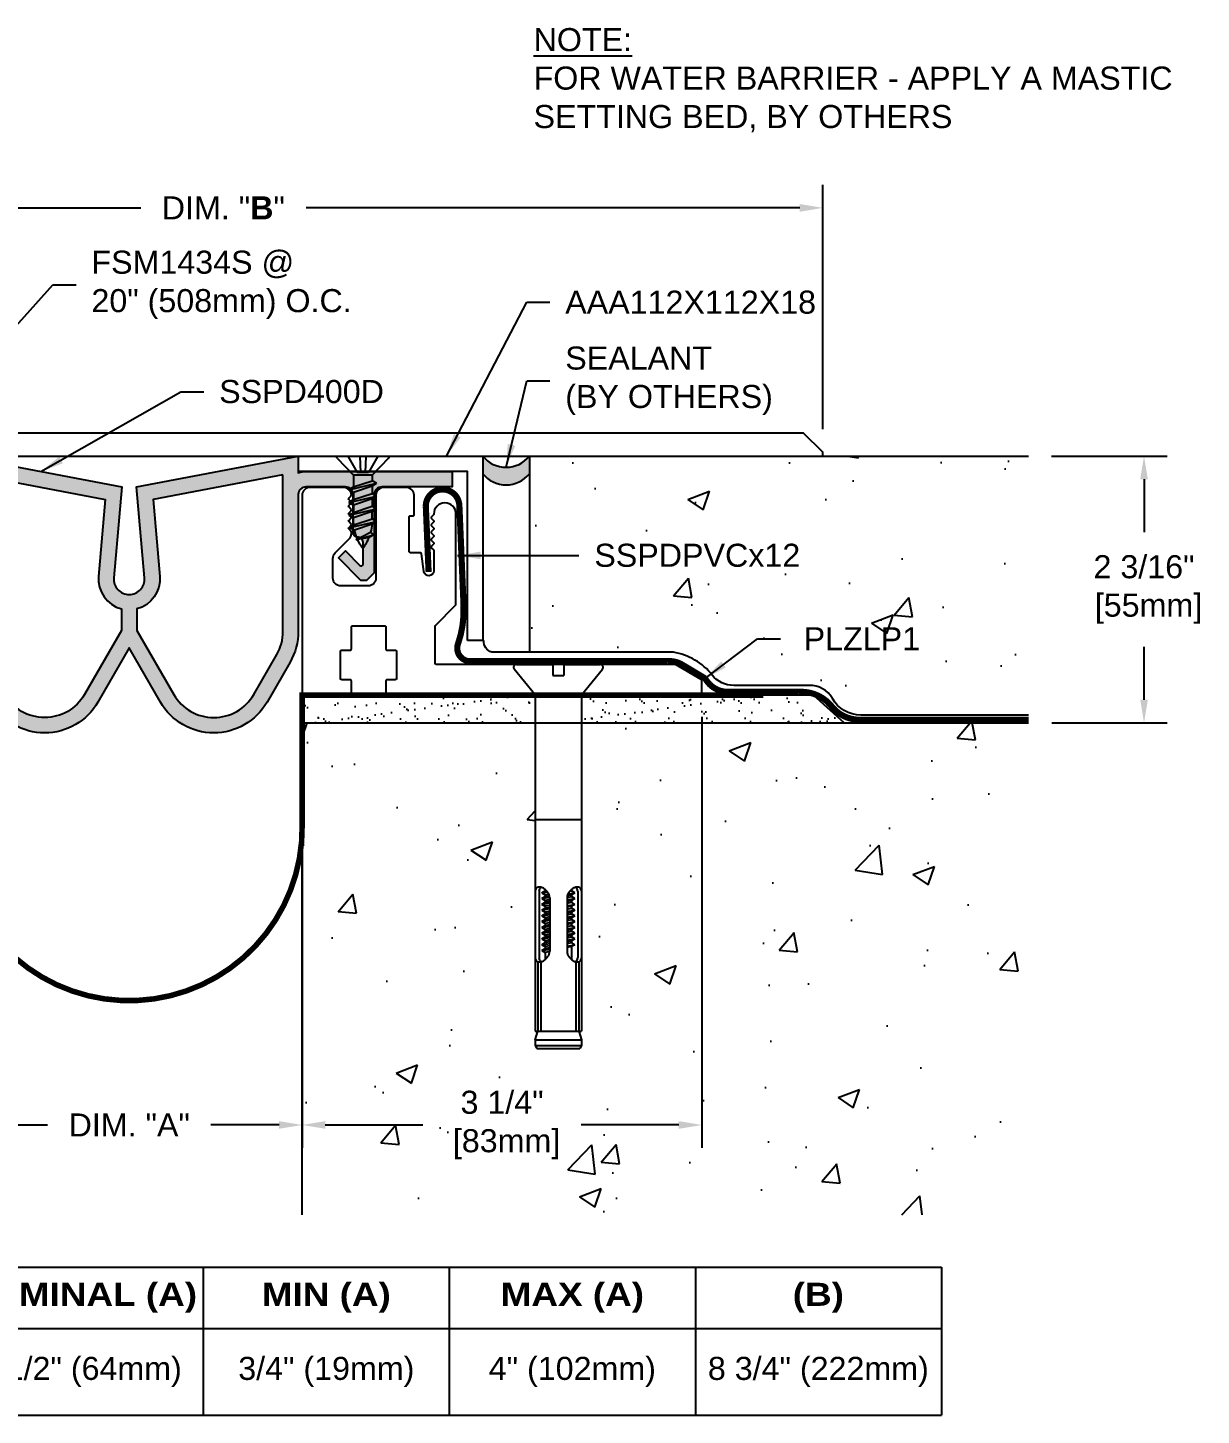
# Model space of a CAD drawing. Header units: inches. Extents: x 0.1 to 43.2, y 0 to 11.7.
# Drawn here: x 7.72 to 17.26, y 0 to 11.28 of the extents above; entities that cross this region are included whole.
import ezdxf

# ---------------------------------------------------------------- set-up
doc = ezdxf.new("R2010")
doc.units = ezdxf.units.IN
doc.header["$MEASUREMENT"] = 0
for name, color, linetype in [('Anchors', 4, 'Continuous'), ('Conditions', 1, 'Continuous'), ('Dimensions', 3, 'Continuous'), ('Fillers', 2, 'Continuous'), ('Metals', 7, 'Continuous'), ('Seal', 5, 'Continuous'), ('TABLE', 1, 'Continuous'), ('Text', 2, 'Continuous')]:
    doc.layers.add(name, color=color, linetype=linetype)
doc.styles.add('ARIAL', font='arial.ttf')
doc.styles.add('Arial Bold', font='')
doc.styles.get('Arial Bold').set_extended_font_data('Arial Black')
doc.dimstyles.new('Arial', dxfattribs={"dimtxt": 0.1875, "dimasz": 0.1875, "dimexe": 0.1875, "dimexo": 0.1875, "dimgap": 0.1875, "dimtad": 0, "dimtih": 1, "dimtoh": 1, "dimdec": 4, "dimzin": 0, "dimdsep": 46, "dimlunit": 4, "dimtxsty": 'ARIAL', "dimcen": 0.1875, "dimadec": 0, "dimazin": 0, "dimtfac": 1, "dimtdec": 4, "dimtofl": 0, "dimtmove": 0, "dimatfit": 3, "dimfxl": 0, "dimfrac": 2, "dimtolj": 1, "dimtzin": 0, "dimarcsym": 0})
pattern_1 = [(37.5, (-24.57916, 1.58888), (-0.00629934, 0.1926824), [0, -0.152, 0, -0.17, 0, -0.1625]), (7.5, (-24.57916, 1.58888), (0.1769777, 0.2822146), [0, -0.082, 0, -0.137, 0, -0.0525]), (327.5, (-24.70216, 1.58888), (0.3114142, 0.0005659), [0, -0.05, 0, -0.18, 0, -0.235]), (317.5, (-24.70216, 1.58888), (0.3006127, 0.0877676), [0, -0.025, 0, -0.118, 0, -0.135])]

# ---------------------------------------------------------------- blocks, each defined once
blk = doc.blocks.new('PLZLP1')
blk.add_lwpolyline([(1.247, 0.73, 0.198912), (1.25, 0.737), (1.25, 1.473, 1), (1.07, 1.473, -0.198912), (1.067, 1.466), (1.051, 1.45, 0.414214), (1.051, 1.436), (1.067, 1.42, -0.198912), (1.07, 1.413, -0.198912), (1.067, 1.406), (1.051, 1.39, 0.414214), (1.051, 1.376), (1.067, 1.36, -0.198912), (1.07, 1.353, -0.198912), (1.067, 1.346), (1.051, 1.33, 0.414214), (1.051, 1.316), (1.067, 1.3, -0.198912), (1.07, 1.293, -0.198912), (1.067, 1.286), (1.051, 1.27, 0.414214), (1.051, 1.256), (1.067, 1.24, -0.198912), (1.07, 1.233, -0.198912), (1.067, 1.226), (1.051, 1.21, 0.414214), (1.051, 1.196), (1.067, 1.18, -0.198912), (1.07, 1.173), (1.07, 1.01, -0.93609), (0.99, 1.005), (0.971, 1.149, 0.376062), (0.961, 1.158), (0.88, 1.158, -0.414214), (0.87, 1.168), (0.87, 1.448, -0.414214), (0.88, 1.458), (0.9, 1.458, 0.414214), (0.91, 1.468), (0.91, 1.626, 0.414214), (0.847, 1.688), (0.662, 1.688, 0.414214), (0.6, 1.626), (0.6, 0.951, -0.414214), (0.537, 0.888), (0.312, 0.888, -0.414214), (0.25, 0.951), (0.25, 1.112, -0.198912), (0.268, 1.156), (0.382, 1.27, 0.198912), (0.4, 1.314), (0.4, 1.326, 0.198912), (0.397, 1.333), (0.381, 1.348, -0.414214), (0.381, 1.363), (0.397, 1.378, 0.198912), (0.4, 1.386, 0.198912), (0.397, 1.393), (0.381, 1.408, -0.414214), (0.381, 1.423), (0.397, 1.438, 0.198912), (0.4, 1.446, 0.198912), (0.397, 1.453), (0.381, 1.468, -0.414214), (0.381, 1.483), (0.397, 1.498, 0.198912), (0.4, 1.506, 0.198912), (0.397, 1.513), (0.381, 1.528, -0.414214), (0.381, 1.543), (0.397, 1.558, 0.198912), (0.4, 1.566, 0.198912), (0.397, 1.573), (0.381, 1.588, -0.414214), (0.381, 1.603), (0.397, 1.618, 0.198912), (0.4, 1.626, 0.414214), (0.337, 1.688), (0.062, 1.688, 0.414214), (0, 1.626), (0, 0.01, 0.414214), (0.01, 0), (0.39, 0, 0.414214), (0.4, 0.01), (0.4, 0.115, 0.414214), (0.39, 0.125), (0.322, 0.125, -0.414214), (0.312, 0.135), (0.312, 0.355, -0.414214), (0.322, 0.365), (0.39, 0.365, 0.414214), (0.4, 0.375), (0.4, 0.553, -0.414214), (0.41, 0.563), (0.67, 0.563, -0.414214), (0.68, 0.553), (0.68, 0.375, 0.414214), (0.69, 0.365), (0.757, 0.365, -0.414214), (0.767, 0.355), (0.767, 0.135, -0.414214), (0.757, 0.125), (0.69, 0.125, 0.414214), (0.68, 0.115), (0.68, 0.01, 0.414214), (0.69, 0), (3.24, 0, 0.414214), (3.25, 0.01), (3.25, 0.119, 0.267949), (3.245, 0.128), (3.036, 0.249, 0.131652), (3.031, 0.25), (1.09, 0.25, -0.414214), (1.08, 0.26), (1.08, 0.558, -0.198912), (1.083, 0.565)], format="xyb", close=True)
blk = doc.blocks.new('SSSA38278')
for p, q in [((-0.341, 0), (-0.045, 0)), ((-0.045, 0), (-0.045, -0.09)), ((0.045, 0), (0.341, 0)), ((0.045, 0), (0.045, -0.09)), ((-0.191, -0.246), (-0.36, -0.039)), ((-0.045, -0.09), (0.045, -0.09)), ((0.191, -0.246), (0.36, -0.039)), ((-0.187, -0.256), (-0.187, -2.982)), ((0.188, -0.256), (0.188, -2.982)), ((-0.187, -1.262), (0.188, -1.262)), ((-0.157, -1.843), (-0.157, -2.387)), ((-0.135, -1.857), (-0.108, -1.84)), ((-0.135, -1.857), (-0.089, -1.849)), ((-0.135, -1.857), (-0.108, -1.873)), ((-0.135, -1.904), (-0.108, -1.887)), ((-0.135, -1.904), (-0.071, -1.893)), ((-0.135, -1.904), (-0.108, -1.92)), ((-0.108, -1.83), (-0.108, -1.84)), ((-0.108, -1.84), (-0.098, -1.838)), ((-0.078, -1.867), (-0.108, -1.873)), ((-0.108, -1.873), (-0.108, -1.887)), ((-0.108, -1.887), (-0.073, -1.88)), ((-0.07, -1.912), (-0.108, -1.92)), ((-0.07, -1.896), (-0.07, -2.334)), ((0.071, -1.895), (0.108, -1.887)), ((0.071, -1.896), (0.071, -2.334)), ((0.071, -1.915), (0.135, -1.904)), ((0.071, -1.915), (0.135, -1.904)), ((0.108, -1.873), (0.072, -1.881)), ((0.078, -1.867), (0.135, -1.857)), ((0.093, -1.844), (0.108, -1.84)), ((0.108, -1.83), (0.108, -1.84)), ((0.135, -1.857), (0.108, -1.84)), ((0.135, -1.857), (0.108, -1.873)), ((0.108, -1.873), (0.108, -1.887)), ((0.135, -1.904), (0.108, -1.887)), ((0.135, -1.904), (0.108, -1.92)), ((0.158, -1.843), (0.158, -2.387)), ((-0.135, -1.951), (-0.108, -1.934)), ((-0.135, -1.951), (-0.07, -1.94)), ((-0.135, -1.951), (-0.108, -1.967)), ((-0.135, -1.998), (-0.108, -1.981)), ((-0.135, -1.998), (-0.07, -1.986)), ((-0.135, -1.998), (-0.108, -2.014)), ((-0.135, -2.044), (-0.108, -2.028)), ((-0.108, -1.92), (-0.108, -1.934)), ((-0.108, -1.934), (-0.07, -1.926)), ((-0.07, -1.959), (-0.108, -1.967)), ((-0.108, -1.967), (-0.108, -1.981)), ((-0.108, -1.981), (-0.07, -1.973)), ((-0.07, -2.006), (-0.108, -2.014)), ((-0.108, -2.014), (-0.108, -2.028)), ((-0.108, -2.028), (-0.07, -2.02)), ((0.108, -1.92), (0.071, -1.928)), ((0.071, -1.942), (0.108, -1.934)), ((0.071, -1.962), (0.135, -1.951)), ((0.108, -1.967), (0.071, -1.975)), ((0.071, -1.989), (0.108, -1.981)), ((0.071, -2.009), (0.135, -1.998)), ((0.108, -2.014), (0.071, -2.022)), ((0.071, -2.036), (0.108, -2.028)), ((0.108, -1.92), (0.108, -1.934)), ((0.135, -1.951), (0.108, -1.934)), ((0.135, -1.951), (0.108, -1.967)), ((0.108, -1.967), (0.108, -1.981)), ((0.135, -1.998), (0.108, -1.981)), ((0.135, -1.998), (0.108, -2.014)), ((0.108, -2.014), (0.108, -2.028)), ((0.135, -2.044), (0.108, -2.028)), ((-0.135, -2.044), (-0.07, -2.033)), ((-0.135, -2.044), (-0.108, -2.061)), ((-0.135, -2.091), (-0.108, -2.075)), ((-0.135, -2.091), (-0.07, -2.08)), ((-0.135, -2.091), (-0.108, -2.108)), ((-0.135, -2.138), (-0.108, -2.122)), ((-0.135, -2.138), (-0.07, -2.127)), ((-0.135, -2.138), (-0.108, -2.155)), ((-0.07, -2.053), (-0.108, -2.061)), ((-0.108, -2.061), (-0.108, -2.075)), ((-0.108, -2.075), (-0.07, -2.067)), ((-0.07, -2.1), (-0.108, -2.108)), ((-0.108, -2.108), (-0.108, -2.122)), ((-0.108, -2.122), (-0.07, -2.114)), ((0.071, -2.056), (0.135, -2.044)), ((0.108, -2.061), (0.071, -2.069)), ((0.071, -2.083), (0.108, -2.075)), ((0.071, -2.103), (0.135, -2.091)), ((0.108, -2.108), (0.071, -2.116)), ((0.071, -2.13), (0.108, -2.122)), ((0.071, -2.149), (0.135, -2.138)), ((0.135, -2.044), (0.108, -2.061)), ((0.108, -2.061), (0.108, -2.075)), ((0.135, -2.091), (0.108, -2.075)), ((0.135, -2.091), (0.108, -2.108)), ((0.108, -2.108), (0.108, -2.122)), ((0.135, -2.138), (0.108, -2.122)), ((0.135, -2.138), (0.108, -2.155)), ((-0.135, -2.185), (-0.108, -2.169)), ((-0.135, -2.185), (-0.07, -2.174)), ((-0.135, -2.185), (-0.108, -2.202)), ((-0.135, -2.232), (-0.108, -2.215)), ((-0.135, -2.232), (-0.07, -2.221)), ((-0.135, -2.232), (-0.108, -2.248)), ((-0.07, -2.147), (-0.108, -2.155)), ((-0.108, -2.155), (-0.108, -2.169)), ((-0.108, -2.169), (-0.07, -2.16)), ((-0.07, -2.193), (-0.108, -2.202)), ((-0.108, -2.202), (-0.108, -2.215)), ((-0.108, -2.215), (-0.07, -2.207)), ((-0.07, -2.24), (-0.108, -2.248)), ((-0.108, -2.248), (-0.108, -2.262)), ((-0.108, -2.262), (-0.07, -2.254)), ((0.108, -2.155), (0.071, -2.163)), ((0.071, -2.177), (0.108, -2.169)), ((0.071, -2.196), (0.135, -2.185)), ((0.108, -2.202), (0.071, -2.21)), ((0.071, -2.224), (0.108, -2.215)), ((0.071, -2.243), (0.135, -2.232)), ((0.108, -2.248), (0.071, -2.257)), ((0.108, -2.155), (0.108, -2.169)), ((0.135, -2.185), (0.108, -2.169)), ((0.135, -2.185), (0.108, -2.202)), ((0.108, -2.202), (0.108, -2.215)), ((0.135, -2.232), (0.108, -2.215)), ((0.135, -2.232), (0.108, -2.248)), ((0.108, -2.248), (0.108, -2.262)), ((-0.135, -2.279), (-0.108, -2.262)), ((-0.135, -2.279), (-0.07, -2.268)), ((-0.135, -2.279), (-0.108, -2.295)), ((-0.135, -2.326), (-0.108, -2.309)), ((-0.135, -2.326), (-0.07, -2.315)), ((-0.135, -2.326), (-0.108, -2.342)), ((-0.07, -2.287), (-0.108, -2.295)), ((-0.108, -2.295), (-0.108, -2.309)), ((-0.108, -2.309), (-0.07, -2.301)), ((-0.07, -2.334), (-0.108, -2.342)), ((-0.108, -2.342), (-0.108, -2.401)), ((0.071, -2.27), (0.108, -2.262)), ((0.071, -2.29), (0.135, -2.279)), ((0.108, -2.295), (0.071, -2.303)), ((0.135, -2.279), (0.108, -2.262)), ((0.135, -2.279), (0.108, -2.295)), ((0.108, -2.295), (0.108, -2.401)), ((-0.166, -2.42), (-0.166, -2.982)), ((-0.143, -2.42), (-0.143, -2.982)), ((0.143, -2.42), (0.143, -2.982)), ((0.166, -2.42), (0.166, -2.982)), ((-0.187, -3.053), (-0.168, -2.982)), ((-0.187, -2.982), (0.188, -2.982)), ((0.168, -2.982), (0.188, -3.053)), ((-0.187, -3.053), (0.188, -3.053)), ((-0.187, -3.053), (-0.187, -3.099)), ((-0.187, -3.099), (0.188, -3.099)), ((-0.187, -3.099), (-0.174, -3.123)), ((-0.174, -3.123), (0.174, -3.123)), ((0.188, -3.099), (0.174, -3.123)), ((0.188, -3.053), (0.188, -3.099))]:
    blk.add_line(p, q)
for centre, radius, start, end in [((-0.341, -0.024), 0.0239, 90, 219.032), ((0.341, -0.024), 0.0239, 320.968, 90), ((-0.202, -0.256), 0.015, 0, 39.1666), ((0.203, -0.256), 0.015, 140.8334, 180), ((-0.159, -1.839), 0.0276, 135, 168.9394), ((-0.135, -1.843), 0.0524, 168.9394, 180), ((-0.159, -1.839), 0.0276, 101.0606, 135), ((-0.155, -1.863), 0.0524, 76.6123, 101.0606), ((-0.129, -1.839), 0.0276, 135, 168.9394), ((-0.105, -1.843), 0.0524, 168.9394, 180), ((-0.129, -1.839), 0.0276, 110.9085, 135), ((-0.161, -1.888), 0.0783, 59.3028, 76.6123), ((-0.179, -1.919), 0.114, 45, 59.3028), ((-0.179, -1.919), 0.114, 30.6972, 45), ((-0.148, -1.901), 0.0783, 13.3877, 30.6972), ((-0.123, -1.895), 0.0524, 358.2993, 13.3877), ((0.123, -1.895), 0.0524, 166.6123, 181.7007), ((0.148, -1.901), 0.0783, 149.3028, 166.6123), ((0.179, -1.919), 0.114, 135, 149.3028), ((0.179, -1.919), 0.114, 120.6972, 135), ((0.161, -1.888), 0.0783, 103.3877, 120.6972), ((0.129, -1.839), 0.0276, 45, 69.0915), ((0.155, -1.863), 0.0524, 78.9394, 103.3877), ((0.129, -1.839), 0.0276, 11.0606, 45), ((0.105, -1.843), 0.0524, 360, 11.0606), ((0.159, -1.839), 0.0276, 45, 78.9394), ((0.159, -1.839), 0.0276, 11.0606, 45), ((0.135, -1.843), 0.0524, 0, 11.0606), ((-0.148, -2.329), 0.0783, 329.3028, 346.6123), ((-0.123, -2.335), 0.0524, 346.6123, 1.7007), ((0.123, -2.335), 0.0524, 178.2993, 193.3877), ((0.148, -2.329), 0.0783, 193.3877, 210.6972), ((-0.135, -2.387), 0.0524, 180, 191.0606), ((-0.159, -2.392), 0.0276, 191.0606, 225), ((-0.159, -2.392), 0.0276, 225, 258.9394), ((-0.155, -2.367), 0.0524, 258.9394, 283.3877), ((-0.105, -2.387), 0.0524, 180, 191.0606), ((-0.129, -2.392), 0.0276, 191.0606, 225), ((-0.129, -2.392), 0.0276, 225, 249.0915), ((-0.161, -2.342), 0.0783, 283.3877, 300.6972), ((-0.179, -2.311), 0.114, 300.6972, 315), ((-0.179, -2.311), 0.114, 315, 329.3028), ((0.179, -2.311), 0.114, 210.6972, 225), ((0.179, -2.311), 0.114, 225, 239.3028), ((0.161, -2.342), 0.0783, 239.3028, 256.6123), ((0.129, -2.392), 0.0276, 290.9085, 315), ((0.155, -2.367), 0.0524, 256.6123, 281.0606), ((0.129, -2.392), 0.0276, 315, 348.9394), ((0.105, -2.387), 0.0524, 348.9394, 0), ((0.159, -2.392), 0.0276, 281.0606, 315), ((0.159, -2.392), 0.0276, 315, 348.9394), ((0.135, -2.387), 0.0524, 348.9394, 360)]:
    blk.add_arc(centre, radius, start, end)
blk = doc.blocks.new('SSPD400D')
h = blk.add_hatch(color=256)
h.paths.add_polyline_path([(0.125, 0.136), (0.06, 0.875), (1.375, 1.125), (1.375, 0.989, -0.085164), (1.437, 1), (2.625, 1), (2.625, 0.875), (2.054, 0.875, 0.414214), (1.991, 0.813), (1.991, 0.177), (1.929, 0.115), (1.884, 0.115), (1.701, 0.298), (1.758, 0.354), (1.875, 0.237, 0.668179), (1.901, 0.248), (1.901, 0.426, 0.421261), (1.861, 0.465, -0.421261), (1.821, 0.504), (1.821, 0.813, 0.414214), (1.759, 0.875), (1.437, 0.875, 0.414214), (1.375, 0.813), (1.375, -0.3, -0.131652), (1.308, -0.55), (1.121, -0.875, -0.577538), (0.254, -0.875), (0, -0.434), (-0.254, -0.875, -0.577538), (-1.121, -0.875), (-1.308, -0.55, -0.131652), (-1.375, -0.3), (-1.375, 0.813, 0.414214), (-1.438, 0.875), (-1.759, 0.875, 0.414214), (-1.821, 0.813), (-1.821, 0.504, -0.421261), (-1.861, 0.465, 0.421261), (-1.901, 0.426), (-1.901, 0.248, 0.668179), (-1.875, 0.237), (-1.758, 0.354), (-1.701, 0.298), (-1.884, 0.115), (-1.929, 0.115), (-1.991, 0.177), (-1.991, 0.813, 0.414214), (-2.054, 0.875), (-2.625, 0.875), (-2.625, 1), (-1.438, 1, -0.085164), (-1.375, 0.989), (-1.375, 1.125), (-0.06, 0.875), (-0.125, 0.136, 0.439955), (0, 0, 0.439955)])
h.paths.add_polyline_path([(-0.249, 0.147, 0.366501), (-0.063, -0.117), (-0.063, -0.292), (-0.363, -0.813, -0.57735), (-1.012, -0.813), (-1.2, -0.488, -0.131653), (-1.25, -0.3), (-1.25, 0.974), (-0.194, 0.773)], flags=16)
h.paths.add_polyline_path([(0.194, 0.773), (1.25, 0.974), (1.25, -0.3, -0.131653), (1.2, -0.488), (1.012, -0.813, -0.57735), (0.363, -0.813), (0.062, -0.292), (0.062, -0.117, 0.366501), (0.249, 0.147)], flags=16)
for points in [[(1.437, 1), (2.625, 1), (2.625, 0.875), (2.054, 0.875, 0.414214), (1.991, 0.813), (1.991, 0.177), (1.929, 0.115), (1.884, 0.115), (1.701, 0.298), (1.758, 0.354), (1.875, 0.237, 0.668179), (1.901, 0.248), (1.901, 0.426, 0.421261), (1.861, 0.465, -0.421261), (1.821, 0.504), (1.821, 0.813, 0.414214), (1.759, 0.875), (1.437, 0.875, 0.414214), (1.375, 0.813), (1.375, -0.3, -0.131652), (1.308, -0.55), (1.121, -0.875, -0.577538), (0.254, -0.875), (0, -0.434), (-0.254, -0.875, -0.577538), (-1.121, -0.875), (-1.308, -0.55, -0.131652), (-1.375, -0.3), (-1.375, 0.813, 0.414214), (-1.438, 0.875), (-1.759, 0.875, 0.414214), (-1.821, 0.813), (-1.821, 0.504, -0.421261), (-1.861, 0.465, 0.421261), (-1.901, 0.426), (-1.901, 0.248, 0.668179), (-1.875, 0.237), (-1.758, 0.354), (-1.701, 0.298), (-1.884, 0.115), (-1.929, 0.115), (-1.991, 0.177), (-1.991, 0.813, 0.414214), (-2.054, 0.875), (-2.625, 0.875), (-2.625, 1), (-1.438, 1, -0.085164), (-1.375, 0.989), (-1.375, 1.125), (-0.06, 0.875), (-0.125, 0.136, 0.439955), (0, 0, 0.439955), (0.125, 0.136), (0.06, 0.875), (1.375, 1.125), (1.375, 0.989, -0.085164)], [(-1.012, -0.813), (-1.2, -0.488, -0.131653), (-1.25, -0.3), (-1.25, 0.974), (-0.194, 0.773), (-0.249, 0.147, 0.366501), (-0.063, -0.117), (-0.063, -0.292), (-0.363, -0.813, -0.57735)], [(1.25, 0.974), (0.194, 0.773), (0.249, 0.147, -0.366501), (0.062, -0.117), (0.062, -0.292), (0.363, -0.813, 0.57735), (1.012, -0.813), (1.2, -0.488, 0.131653), (1.25, -0.3)]]:
    blk.add_lwpolyline(points, format="xyb", close=True)
blk = doc.blocks.new('*D5')
at = {"layer": 'Defpoints', "color": 0}
for p in [(13.203, 5.865), (9.953, 3.807), (9.953, 2.36)]:
    blk.add_point(p, dxfattribs=at)
at = {"layer": 'Dimensions', "color": 0, "lineweight": -2}
for p, q in [((13.203, 5.677), (13.203, 2.173)), ((9.953, 3.62), (9.953, 2.173)), ((10.14, 2.36), (10.935, 2.36)), ((13.015, 2.36), (12.221, 2.36))]:
    blk.add_line(p, q, dxfattribs=at)
at = {"layer": 'Dimensions', "color": 0}
for points in [[(10.14, 2.391), (10.14, 2.329), (9.953, 2.36)], [(13.015, 2.391), (13.015, 2.329), (13.203, 2.36)]]:
    blk.add_solid(points, dxfattribs=at)
at = {"layer": 'Dimensions', "color": 0, "insert": (11.578, 2.36), "char_height": 0.1875, "attachment_point": 5, "style": 'ARIAL'}
blk.add_mtext('\\A1;3 1/4"\\P [83mm]', dxfattribs=at)
blk = doc.blocks.new('*D6')
at = {"layer": 'Defpoints', "color": 0}
for p in [(15.858, 7.798), (16.797, 7.798), (15.859, 5.63)]:
    blk.add_point(p, dxfattribs=at)
at = {"layer": 'Dimensions', "color": 0, "lineweight": -2}
for p, q in [((16.045, 7.798), (16.984, 7.798)), ((16.797, 7.61), (16.797, 7.179)), ((16.797, 5.817), (16.797, 6.248)), ((16.047, 5.63), (16.984, 5.63))]:
    blk.add_line(p, q, dxfattribs=at)
at = {"layer": 'Dimensions', "color": 0}
for points in [[(16.766, 7.61), (16.828, 7.61), (16.797, 7.798)], [(16.766, 5.817), (16.828, 5.817), (16.797, 5.63)]]:
    blk.add_solid(points, dxfattribs=at)
at = {"layer": 'Dimensions', "color": 0, "insert": (16.797, 6.714), "char_height": 0.1875, "attachment_point": 5, "style": 'ARIAL'}
blk.add_mtext('\\A1;2 3/16"\\P [55mm]', dxfattribs=at)
blk = doc.blocks.new('*D8')
at = {"layer": 'Defpoints', "color": 0}
for p in [(7.14, 5.63), (9.953, 5.63), (7.14, 2.36)]:
    blk.add_point(p, dxfattribs=at)
at = {"layer": 'Dimensions', "color": 0, "lineweight": -2}
for p, q in [((7.14, 5.442), (7.14, 2.173)), ((9.953, 5.442), (9.953, 2.173)), ((7.328, 2.36), (7.882, 2.36)), ((9.765, 2.36), (9.211, 2.36))]:
    blk.add_line(p, q, dxfattribs=at)
at = {"layer": 'Dimensions', "color": 0}
for points in [[(7.328, 2.391), (7.328, 2.329), (7.14, 2.36)], [(9.765, 2.391), (9.765, 2.329), (9.953, 2.36)]]:
    blk.add_solid(points, dxfattribs=at)
at = {"layer": 'Dimensions', "color": 0, "insert": (8.547, 2.36), "char_height": 0.1875, "attachment_point": 5, "style": 'ARIAL'}
blk.add_mtext('\\A1;DIM. "A"', dxfattribs=at)
blk = doc.blocks.new('*T9')
at = {"layer": 'TABLE', "color": 0, "linetype": 'ByBlock', "lineweight": -2}
for p, q in [((0, 0), (12.522, 0)), ((0, 0), (0, -1.205)), ((2.522, 0), (2.522, -1.205)), ((4.522, 0), (4.522, -1.205)), ((6.522, 0), (6.522, -1.205)), ((8.522, 0), (8.522, -1.205)), ((10.522, 0), (10.522, -1.205)), ((12.522, 0), (12.522, -1.205)), ((0, -0.5), (12.522, -0.5)), ((0, -1.205), (12.522, -1.205))]:
    blk.add_line(p, q, dxfattribs=at)
at = {"layer": 'TABLE', "color": 2, "char_height": 0.1875, "attachment_point": 5}
for s, insert, width, style in [('{\\fArial Black|b0|i0|c0|p34;MODEL}', (1.261, -0.25), 2.40224, 'Arial Bold'), ('{\\fArial Black|b0|i0|c0|p34;MOVEMENT}', (3.522, -0.25), 1.88, 'Arial Bold'), ('{\\fArial Black|b0|i0|c0|p34;NOMINAL (A)}', (5.522, -0.25), 1.88, 'Arial Bold'), ('{\\fArial Black|b0|i0|c0|p34;MIN (A)}', (7.522, -0.25), 1.88, 'Arial Bold'), ('{\\fArial Black|b0|i0|c0|p34;MAX (A)}', (9.522, -0.25), 1.88, 'Arial Bold'), ('(B)', (11.522, -0.25), 1.88, 'Arial Bold'), ('SSPD-400D-LPP', (1.261, -0.852), 2.40224, 'ARIAL'), ('3 1/4" (83mm)', (3.522, -0.852), 1.88, 'ARIAL'), ('2 1/2" (64mm)', (5.522, -0.852), 1.88, 'ARIAL'), ('3/4" (19mm)', (7.522, -0.852), 1.88, 'ARIAL'), ('4" (102mm)', (9.522, -0.852), 1.88, 'ARIAL'), ('8 3/4" (222mm)', (11.522, -0.852), 1.88, 'ARIAL')]:
    blk.add_mtext(s, dxfattribs=dict(at, insert=insert, width=width, style=style))
blk = doc.blocks.new('FSM1434S')
for p, q in [((0.202, 0), (-0.202, 0)), ((-0.122, 0), (-0.046, -0.132)), ((-0.024, 0), (-0.019, -0.132)), ((0.024, 0), (0.019, -0.132)), ((0.122, 0), (0.046, -0.132)), ((-0.209, -0.016), (-0.075, -0.154)), ((0.209, -0.016), (0.075, -0.154)), ((-0.112, -0.221), (-0.075, -0.2)), ((0.113, -0.273), (-0.112, -0.221)), ((-0.112, -0.221), (-0.075, -0.243)), ((-0.075, -0.154), (0.075, -0.154)), ((-0.075, -0.154), (-0.075, -0.2)), ((0.075, -0.251), (-0.075, -0.2)), ((-0.046, -0.132), (0.046, -0.132)), ((0.075, -0.154), (0.075, -0.251)), ((-0.112, -0.325), (-0.075, -0.303)), ((0.113, -0.376), (-0.112, -0.325)), ((-0.112, -0.325), (-0.075, -0.346)), ((-0.075, -0.243), (-0.075, -0.246)), ((-0.075, -0.243), (-0.075, -0.303)), ((-0.075, -0.243), (0.075, -0.295)), ((0.075, -0.354), (-0.075, -0.303)), ((0.113, -0.273), (0.075, -0.251)), ((0.113, -0.273), (0.075, -0.295)), ((0.075, -0.295), (0.075, -0.298)), ((0.075, -0.295), (0.075, -0.354)), ((-0.112, -0.428), (-0.075, -0.406)), ((0.113, -0.479), (-0.112, -0.428)), ((-0.112, -0.428), (-0.075, -0.449)), ((-0.075, -0.346), (0.075, -0.398)), ((-0.075, -0.346), (-0.075, -0.406)), ((0.075, -0.458), (-0.075, -0.406)), ((-0.075, -0.509), (-0.075, -0.449)), ((-0.075, -0.449), (0.075, -0.501)), ((0.113, -0.376), (0.075, -0.354)), ((0.113, -0.376), (0.075, -0.398)), ((0.075, -0.398), (0.075, -0.458)), ((-0.112, -0.531), (-0.075, -0.509)), ((0.105, -0.581), (-0.112, -0.531)), ((-0.112, -0.531), (-0.075, -0.553)), ((0.073, -0.56), (-0.075, -0.509)), ((-0.075, -0.553), (0.067, -0.602)), ((0.105, -0.581), (0.073, -0.56)), ((0.113, -0.479), (0.075, -0.458)), ((0.113, -0.479), (0.075, -0.501)), ((0.075, -0.524), (0.075, -0.501)), ((-0.089, -0.64), (-0.063, -0.619)), ((0.058, -0.681), (-0.089, -0.64)), ((-0.089, -0.64), (-0.051, -0.661)), ((0.058, -0.681), (-0.063, -0.619)), ((-0.051, -0.661), (0.058, -0.681)), ((0.105, -0.581), (0.067, -0.602))]:
    blk.add_line(p, q)
for centre, radius, start, end in [((-0.202, -0.01), 0.0096, 90, 224.3206), ((0.202, -0.01), 0.0096, 315.6794, 90), ((0.298, -0.526), 0.373, 184.1974, 194.4309), ((-0.298, -0.526), 0.373, 354.6624, 0.1882), ((0.298, -0.526), 0.373, 201.2487, 216.9667), ((-0.298, -0.526), 0.373, 336.5004, 348.2654), ((-0.298, -0.526), 0.373, 323.0333, 335.8104)]:
    blk.add_arc(centre, radius, start, end)
blk = doc.blocks.new('Sealant')
blk.add_hatch(color=253).paths.add_polyline_path([(0, -0.143), (0, 0, -0.481905), (-0.378, 0), (-0.378, -0.143, 0.481905)])
for centre in [(-0.189, 0.151), (-0.189, 0.008)]:
    blk.add_arc(centre, 0.242, 218.5407, 321.4593)
blk = doc.blocks.new('AAA112X112X18')
for p, q in [((0, 0), (0, -0.125)), ((-1.5, -1.5), (-1.375, -1.5))]:
    blk.add_line(p, q)
for points in [[(0, 0), (-1.5, 0), (-1.5, -1.5)], [(-1.375, -1.5), (-1.375, -0.125), (0, -0.125)]]:
    blk.add_lwpolyline(points)
blk = doc.blocks.new('*D23')
at = {"layer": 'Defpoints', "color": 0}
for p in [(14.186, 9.816), (4.438, 7.829), (14.186, 7.829)]:
    blk.add_point(p, dxfattribs=at)
at = {"layer": 'Dimensions', "color": 0, "lineweight": -2}
for p, q in [((4.438, 8.016), (4.438, 10.003)), ((14.186, 8.016), (14.186, 10.003)), ((4.626, 9.816), (8.64, 9.816)), ((13.998, 9.816), (9.984, 9.816))]:
    blk.add_line(p, q, dxfattribs=at)
at = {"layer": 'Dimensions', "color": 0}
for points in [[(4.626, 9.847), (4.626, 9.784), (4.438, 9.816)], [(13.998, 9.847), (13.998, 9.784), (14.186, 9.816)]]:
    blk.add_solid(points, dxfattribs=at)
at = {"layer": 'Dimensions', "color": 0, "insert": (9.312, 9.816), "char_height": 0.1875, "attachment_point": 5, "style": 'ARIAL'}
blk.add_mtext('\\A1;DIM. "{\\fArial|b1|i0|c0|p34;B}"', dxfattribs=at)

msp = doc.modelspace()

# ---------------------------------------------------------------- hatches: boundary and pattern name
at = {"layer": 'Conditions'}
h = msp.add_hatch(dxfattribs=at)
h.set_pattern_fill('AR-CONC', color=256, scale=0.25, style=0)
h.set_pattern_definition([(50, (-58.4674, 1.8096), (1.79315, -0.15688), [0.1875, -2.0625]), (355, (-58.4674, 1.8096), (-0.34688, 1.88048), [0.15, -1.65]), (100.4514, (-58.318, 1.7965), (1.446273, 1.7236), [0.15935, -1.752855]), (46.1842, (-58.4674, 2.3096), (2.6681, -0.4138), [0.28125, -3.09375]), (96.6356, (-58.245, 2.2751), (2.33666, 2.435295), [0.23903, -2.62928]), (351.184, (-58.4674, 2.3096), (2.33665, 2.4353), [0.225, -2.475]), (21, (-58.2174, 2.1846), (1.492268, -1.006547), [0.1875, -2.0625]), (326, (-58.2174, 2.1846), (0.60829, 1.812875), [0.15, -1.65]), (71.4514, (-58.093, 2.1007), (2.100557, 0.806326), [0.15935, -1.752855]), (37.5, (-58.4674, 1.8096), (0.0303996, 0.8322346), [0, -1.63, 0, -1.675, 0, -1.65625]), (7.5, (-58.4674, 1.8096), (0.657674, 0.986029), [0, -0.955, 0, -1.5925, 0, -0.63125]), (327.5, (-59.0249, 1.8096), (1.334556, -0.056387), [0, -0.625, 0, -1.95, 0, -2.5875]), (317.5, (-59.2749, 1.8096), (1.457965, 0.250262), [0, -0.8125, 0, -1.295, 0, -1.8375])])
h.paths.add_polyline_path([(15.85797, 7.79766), (11.79993, 7.79766), (11.79993, 6.20455), (12.97146, 6.20402, -0.18325064), (13.2865, 6.01776, 0.22793311), (13.46147, 5.93362), (14.07499, 5.93362, -0.28037285), (14.26326, 5.82734, 0.2715506), (14.49361, 5.69228), (15.85797, 5.69228)])
h = msp.add_hatch(dxfattribs=at)
h.set_pattern_fill('AR-SAND', color=256, scale=0.1, style=0)
h.set_pattern_definition(pattern_1)
h.paths.add_polyline_path([(11.84788, 5.62953), (11.84788, 5.84889, 0.09676873), (11.84678, 5.85453), (9.95279, 5.85453), (9.95279, 5.62953)])
h = msp.add_hatch(dxfattribs=at)
h.set_pattern_fill('AR-SAND', color=256, scale=0.1, style=0)
h.set_pattern_definition(pattern_1)
h.paths.add_polyline_path([(14.35904, 5.62953), (14.10904, 5.85453), (12.22398, 5.85453, 0.09676873), (12.22288, 5.84889), (12.22288, 5.62953)])
h = msp.add_hatch(dxfattribs=at)
h.set_pattern_fill('AR-CONC', color=256, scale=0.25, style=0)
h.set_pattern_definition([(50, (-24.5792, 1.5889), (1.79315, -0.15688), [0.1875, -2.0625]), (355, (-24.5792, 1.5889), (-0.34688, 1.88048), [0.15, -1.65]), (100.4514, (-24.4297, 1.5758), (1.44627, 1.7236), [0.15935, -1.752855]), (46.184, (-24.5792, 2.0889), (2.6681, -0.4138), [0.28125, -3.09375]), (96.6356, (-24.3568, 2.0544), (2.33666, 2.4353), [0.23903, -2.62928]), (351.184, (-24.5792, 2.089), (2.33665, 2.4353), [0.225, -2.475]), (21, (-24.3292, 1.9639), (1.49227, -1.006547), [0.1875, -2.0625]), (326, (-24.3292, 1.9639), (0.60829, 1.812875), [0.15, -1.65]), (71.4514, (-24.2048, 1.88), (2.10056, 0.806326), [0.15935, -1.752855]), (37.5, (-24.57916, 1.5889), (0.0304, 0.832235), [0, -1.63, 0, -1.675, 0, -1.65625]), (7.5, (-24.5792, 1.5889), (0.657674, 0.98603), [0, -0.955, 0, -1.5925, 0, -0.63125]), (327.5, (-25.13666, 1.5889), (1.334556, -0.056387), [0, -0.625, 0, -1.95, 0, -2.5875]), (317.5, (-25.3867, 1.5889), (1.457965, 0.250262), [0, -0.8125, 0, -1.295, 0, -1.8375])])
h.paths.add_polyline_path([(12.22288, 5.62953), (12.22288, 3.12252), (12.20357, 3.12252), (12.22288, 3.05164), (12.22288, 3.00514), (12.20945, 2.98189), (11.8613, 2.98189), (11.84788, 3.00514), (11.84788, 3.05164), (11.86719, 3.12252), (11.84788, 3.12252), (11.84788, 5.62953), (9.95279, 5.62953), (9.95279, 1.62953), (15.85904, 1.62953), (15.85904, 5.62953)])
h.paths.add_polyline_path([(11.18415, 2.6147), (11.97143, 2.6147), (11.97143, 2.10571), (11.18415, 2.10571)], flags=24)

# ---------------------------------------------------------------- linework, layer by layer
msp.add_lwpolyline([(4.43818, 7.79766), (14.18568, 7.79766), (14.18568, 7.82891), (14.02943, 7.98516), (4.59443, 7.98516), (4.43818, 7.82891)], close=True)
for q in [(15.85797, 7.79766), (11.79993, 6.20455)]:
    msp.add_line((11.79993, 7.79766), q, dxfattribs=at)
msp.add_lwpolyline([(15.85797, 5.69228), (14.49361, 5.69228, -0.2715506), (14.26326, 5.82734, 0.28037285), (14.07499, 5.93362), (13.46147, 5.93362, -0.22793311), (13.2865, 6.01776, 0.18325064), (12.97146, 6.20402), (11.49488, 6.20469, -0.37837537), (11.4299, 6.29766, -1.39892814)], format="xyb", dxfattribs=at)
msp.add_lwpolyline([(9.95279, 5.62953), (14.35904, 5.62953), (14.10904, 5.85453), (9.95279, 5.85453)], close=True, dxfattribs=at)
msp.add_lwpolyline([(9.95279, 1.62953), (9.95279, 5.62953), (15.85904, 5.62953)], dxfattribs=at)
at = {"layer": 'Fillers'}
for points, const_width in [([(15.85904, 5.65453), (14.48324, 5.65453, -0.22721568), (14.25842, 5.76226, 0.24352538), (13.98989, 5.88087), (13.41408, 5.88084, -0.27457893), (13.22896, 5.99077), (13.04201, 6.10254, 0.16068664), (12.91921, 6.13002), (11.31951, 6.13002, -0.51560743), (11.21948, 6.27053, 0.09501007), (11.26494, 6.58416), (11.23079, 7.39615, 0.97494435), (10.95798, 7.39161), (10.98071, 6.85526)], 0.05), ([(3.39029, 5.85453), (7.14029, 5.85453), (7.14029, 4.79582, 1.01354171), (9.95279, 4.79582), (9.95279, 5.85453), (13.70279, 5.85453)], 0.045)]:
    msp.add_lwpolyline(points, format="xyb", dxfattribs=dict(at, const_width=const_width))

# ---------------------------------------------------------------- block references
msp.add_blockref('*T9', (2.62718, 1.2048))
at = {"layer": 'Anchors', "xscale": -1}
msp.add_blockref('FSM1434S', (10.44577, 7.79766), dxfattribs=at)
at = {"layer": 'Anchors'}
msp.add_blockref('SSSA38278', (12.03538, 6.10453), dxfattribs=at)
at = {"layer": 'Conditions'}
msp.add_blockref('Sealant', (11.79993, 7.79766), dxfattribs=at)
at = {"layer": 'Metals', "xscale": -1}
msp.add_blockref('AAA112X112X18', (9.92154, 7.79766), dxfattribs=at)
at = {"layer": 'Metals'}
msp.add_blockref('PLZLP1', (9.95279, 5.85453), dxfattribs=at)
at = {"layer": 'Seal'}
msp.add_blockref('SSPD400D', (8.54654, 6.67266), dxfattribs=at)

# ---------------------------------------------------------------- texts
at = {"layer": 'Text', "char_height": 0.1875, "style": 'ARIAL'}
for s, insert, width, attachment_point in [('{\\LNOTE:}\\PFOR WATER BARRIER - APPLY A MASTIC SETTING BED, BY OTHERS', (11.83408, 11.27739), 5.9299694, 1), ('FSM1434S @\\P20" (508mm) O.C.', (8.23946, 9.18979), 2.5915624, 4), ('AAA112X112X18', (12.0915, 9.0479), 1.7637827, 4), ('SEALANT\\P(BY OTHERS)', (12.0915, 8.41054), 3.2637827, 4), ('SSPD400D', (9.27819, 8.32158), 2.2001284, 4), ('SSPDPVCx12', (12.32796, 6.99016), 2.6162653, 4), ('\\A1;PLZLP1', (14.03014, 6.31314), 1.5723882, 4)]:
    msp.add_mtext(s, dxfattribs=dict(at, insert=insert, width=width, attachment_point=attachment_point))

# ---------------------------------------------------------------- dimensions: what is measured, and where the dimension line sits
at = {"layer": 'Dimensions'}
dim = msp.add_linear_dim(base=(14.18568, 9.81559), p1=(4.43818, 7.82891), p2=(14.18568, 7.82891), text='DIM. "{\\fArial|b1|i0|c0|p34;B}"', dimstyle='Arial', override={"dimpost": '\\X'}, dxfattribs=at)
dim.commit()
dim.dimension.update_dxf_attribs({"geometry": '*D23', "text_midpoint": (9.31193, 9.81559)})
dim = msp.add_linear_dim(base=(16.79687, 7.79766), p1=(15.85904, 5.62953), p2=(15.85797, 7.79766), angle=90, dimstyle='Arial', override={"dimpost": '\\X'}, dxfattribs=at)
dim.commit()
dim.dimension.update_dxf_attribs({"geometry": '*D6', "text_midpoint": (16.79687, 6.7136), "dimtype": 160})
dim = msp.add_linear_dim(base=(9.95279, 2.3602), p1=(13.20279, 5.86453), p2=(9.95279, 3.80737), dimstyle='Arial', override={"dimpost": '\\X'}, dxfattribs=at)
dim.commit()
dim.dimension.update_dxf_attribs({"geometry": '*D5', "text_midpoint": (11.57779, 2.3602), "dimtype": 160})
dim = msp.add_linear_dim(base=(7.14029, 2.3602), p1=(9.95279, 5.62953), p2=(7.14029, 5.62953), text='DIM. "A"', dimstyle='Arial', override={"dimpost": '\\X'}, dxfattribs=at)
dim.commit()
dim.dimension.update_dxf_attribs({"geometry": '*D8', "text_midpoint": (8.54654, 2.3602), "dimtype": 160})

# ---------------------------------------------------------------- leaders
at = {"layer": 'Text', "annotation_type": 0, "has_hookline": 1, "hookline_direction": 0}
for points, override, text_width in [([(6.67103, 7.79766), (7.92696, 9.18979), (8.11446, 9.18979)], {"dimgap": 0.125, "dimtad": 0}, 2.08578), ([(11.12664, 7.79766), (11.779, 9.0479), (11.9665, 9.0479)], {"dimgap": 0.125, "dimtad": 0}, 2.02746), ([(11.61074, 7.70648), (11.779, 8.41054), (11.9665, 8.41054)], {"dimgap": 0.125, "dimtad": 0}, 1.66282), ([(7.82904, 7.67266), (8.96569, 8.32158), (9.15319, 8.32158)], {"dimgap": 0.125, "dimtad": 0}, 1.31378), ([(11.21589, 6.99016), (12.20296, 6.99016)], {"dimgap": 0.125, "dimtad": 0}, 1.64862), ([(13.22896, 5.99077), (13.65514, 6.31314), (13.84264, 6.31314)], {"dimgap": 0.1875, "dimtad": 0}, 0.87815)]:
    msp.add_leader(points, dimstyle='Arial', override=override, dxfattribs=dict(at, text_width=text_width))

doc.saveas('drawing.dxf')
